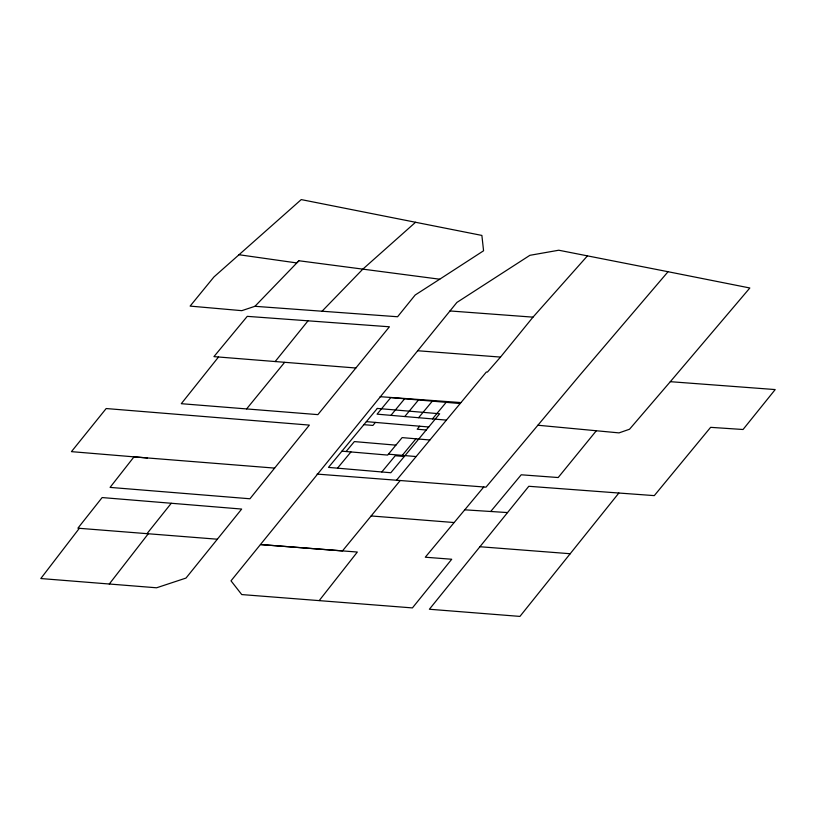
<?xml version="1.0" encoding="UTF-8"?>
<svg xmlns="http://www.w3.org/2000/svg" width="816" height="816" viewBox="0 0 816 816"><rect width="100%" height="100%" fill="white"/><g stroke="black" fill="none" stroke-linecap="round" stroke-linejoin="round"><path stroke-width="1.22" d="M79.336 528.319L40.8 578.544L156.59 587.785L185.997 578.065L241.669 509.062L102.133 497.566L77.887 528.197L217.403 539.223M109.283 584.011L148.277 533.766L146.992 533.664L171.258 503.278M319.229 600.556L357.337 552.044L260.447 544.547L231.01 580.829L241.74 594.568L412.417 607.91L451.727 559.246L425.279 557.216L483.776 486.979M218.515 357.01L181.285 403.696L317.883 414.63L389.416 326.788L247.258 316.353L213.935 356.633L355.868 368.006M618.865 493.027L528.799 486.285L429.379 609.246L519.935 616.406L618.865 493.027L654.299 495.618L710.624 427.339L743.039 429.502L775.2 389.569L670.313 381.684L629.534 429.236L619.018 432.888L537.877 425.238M274.615 468.098L249.941 498.77L110.068 487.397L133.987 456.878L274.615 468.098L309.366 425.095L106.172 408.541L71.441 451.646L147.482 457.97M668.059 271.718L558.766 250.226L529.89 255.316L456.889 302.44L260.447 544.547L342.465 550.912L400.217 480.522L486.01 487.152L579.962 375.003L668.059 271.718L749.843 287.987L670.313 381.684M275.125 361.6L307.969 320.892M246.605 408.928L284.611 362.365M317.098 474.086L396.484 480.226L486.377 371.994L487.407 372.086L500.504 357.082L532.991 317.149L587.459 255.857M596.323 430.746L558.185 477.533L521.21 474.79L490.712 511.489L464.488 509.806M346.117 451.523L354.358 441.589L395.882 445.148M337.498 468.17L350.941 451.942M375.401 422.413L372.902 425.432L363.875 424.657M390.915 415.354L404.634 398.779M404.756 416.537L418.486 399.973M418.598 417.721L432.327 401.156M381.806 471.964L395.24 455.736L404.267 456.511M419.699 426.207L417.2 429.226L426.227 430.001M402.247 455.369L415.976 438.794M432.449 418.914L446.168 402.339M254.949 306.306L298.942 260.753L439.712 279.215L483.572 250.777L481.879 235.426L301.237 199.594L213.925 276.971L190.118 306.102L241.801 310.661L254.949 306.306L397.586 316.751L415.171 295.015L439.712 279.215M322.034 311.233L362.814 269.158L415.538 222.278M298.942 260.753L296.545 262.905L239.027 254.735M490.712 511.489L507.511 512.57M380.134 396.688L460.816 402.563M449.932 310.947L532.991 317.149M417.557 350.737L500.504 357.082M396.484 480.226L400.217 480.522M479.9 546.73L570.313 553.738M371.147 515.957L453.849 522.515M460.01 403.532L390.793 397.596L377.074 414.161L446.291 420.097M366.374 421.637L428.726 426.982M429.818 439.987L402.135 437.611L387.651 455.083L341.924 451.166M388.406 454.175L416.099 456.552M377.318 408.428L328.481 467.395L390.823 472.739L439.661 413.773L377.318 408.428"/></g></svg>
